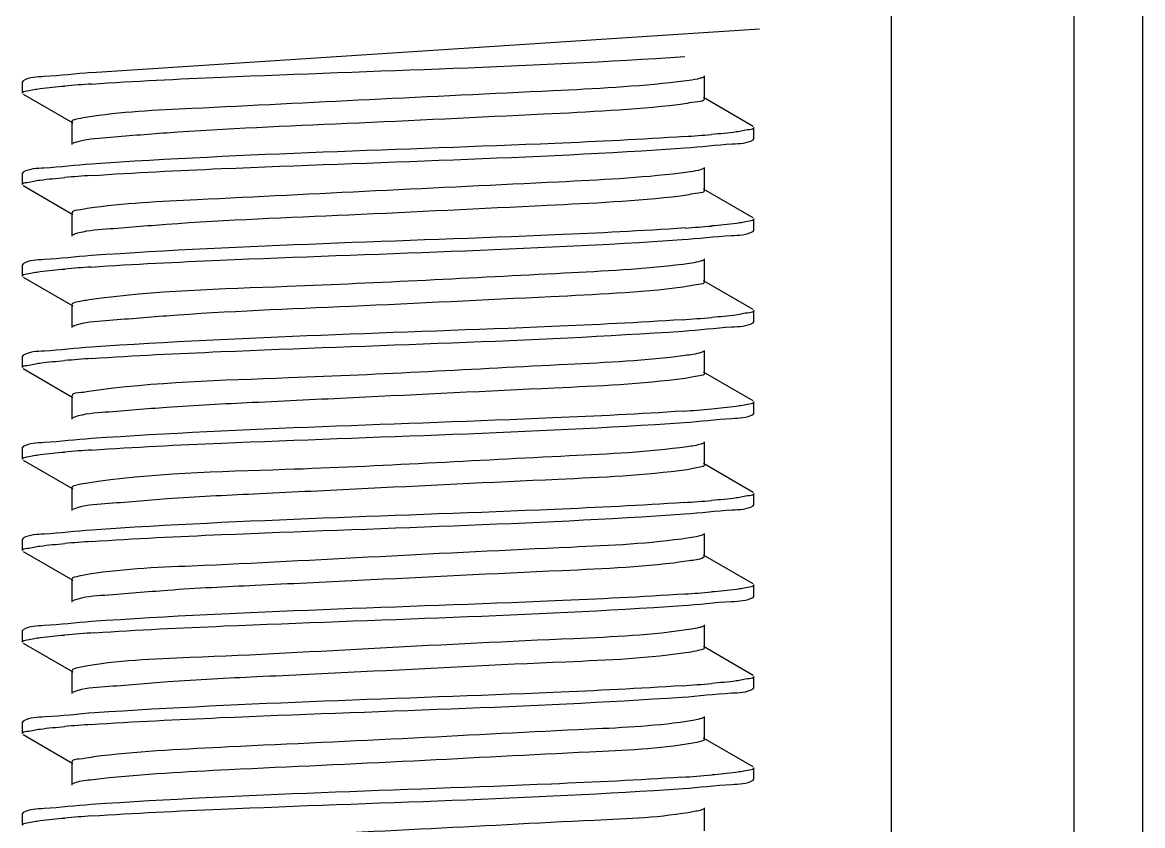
# Model space of a CAD drawing. Extents: x 27938 to 1507990, y 110129 to 923079.
# Drawn here: x 640766.5 to 641058.2, y 382811.9 to 383020.9 of the extents above; entities that cross this region are included whole.
import ezdxf

# ---------------------------------------------------------------- set-up
doc = ezdxf.new("R2010")
doc.units = 0
doc.header["$LTSCALE"] = 1000
doc.header["$MEASUREMENT"] = 0

msp = doc.modelspace()

# ---------------------------------------------------------------- linework, layer by layer
at = {"linetype": 'Continuous'}
for p, q in [((640992.75, 383675.04), (640992.75, 378934.02)), ((641040.37, 383675.04), (641040.37, 378934.02)), ((641058.23, 383675.04), (641058.23, 378934.02)), ((640784.52, 383007.88), (640958.45, 383019.3)), ((640766.75, 383005.77), (640766.53, 383005.51)), ((640766.53, 383002.53), (640766.53, 383005.51)), ((640766.53, 383002.53), (640766.53, 383005.51)), ((640944.14, 383001.04), (640944.14, 383007)), ((640766.75, 383002.27), (640779.68, 382994.79)), ((640956.8, 382993.86), (640943.88, 383001.35)), ((640779.42, 382995.09), (640779.42, 382989.14)), ((640957.03, 382990.63), (640957.03, 382993.6)), ((640957.03, 382990.63), (640957.03, 382993.6)), ((640956.8, 382990.37), (640957.03, 382990.63)), ((640766.75, 382981.96), (640766.53, 382981.7)), ((640944.14, 382977.23), (640944.14, 382983.19)), ((640766.53, 382978.72), (640766.53, 382981.7)), ((640766.53, 382978.72), (640766.53, 382981.7)), ((640766.75, 382978.46), (640779.68, 382970.98)), ((640956.8, 382970.05), (640943.88, 382977.53)), ((640779.42, 382971.28), (640779.42, 382965.33)), ((640957.03, 382966.81), (640957.03, 382969.79)), ((640957.03, 382966.81), (640957.03, 382969.79)), ((640956.8, 382966.55), (640957.03, 382966.81)), ((640944.14, 382953.42), (640944.14, 382959.37)), ((640766.75, 382958.14), (640766.53, 382957.88)), ((640766.53, 382954.91), (640766.53, 382957.88)), ((640766.53, 382954.91), (640766.53, 382957.88)), ((640766.75, 382954.65), (640779.68, 382947.16)), ((640956.8, 382946.24), (640943.88, 382953.72)), ((640779.42, 382947.47), (640779.42, 382941.51)), ((640957.03, 382943), (640957.03, 382945.98)), ((640957.03, 382943), (640957.03, 382945.98)), ((640956.8, 382942.74), (640957.03, 382943)), ((640944.14, 382929.61), (640944.14, 382935.56)), ((640766.75, 382934.33), (640766.53, 382934.07)), ((640766.53, 382931.09), (640766.53, 382934.07)), ((640766.53, 382931.09), (640766.53, 382934.07)), ((640766.75, 382930.83), (640779.68, 382923.35)), ((640956.8, 382922.43), (640943.88, 382929.91)), ((640779.42, 382923.65), (640779.42, 382917.7)), ((640957.03, 382919.19), (640957.03, 382922.16)), ((640780.12, 382918.2), (640779.68, 382918)), ((640956.8, 382918.93), (640957.03, 382919.19)), ((640766.75, 382910.52), (640766.53, 382910.26)), ((640766.53, 382907.28), (640766.53, 382910.26)), ((640766.53, 382907.28), (640766.53, 382910.26)), ((640944.14, 382905.79), (640944.14, 382911.75)), ((640766.75, 382907.02), (640779.68, 382899.54)), ((640956.8, 382898.61), (640943.88, 382906.1)), ((640779.42, 382899.84), (640779.42, 382893.89)), ((640957.03, 382895.38), (640957.03, 382898.35)), ((640957.03, 382895.38), (640957.03, 382898.35)), ((640780.07, 382894.36), (640779.68, 382894.19)), ((640956.8, 382895.11), (640957.03, 382895.38)), ((640766.75, 382886.71), (640766.53, 382886.45)), ((640766.53, 382883.47), (640766.53, 382886.45)), ((640766.53, 382883.47), (640766.53, 382886.45)), ((640944.14, 382881.98), (640944.14, 382887.93)), ((640766.75, 382883.21), (640779.68, 382875.73)), ((640956.8, 382874.8), (640943.88, 382882.28)), ((640779.42, 382876.03), (640779.42, 382870.07)), ((640957.03, 382871.56), (640957.03, 382874.54)), ((640957.03, 382871.56), (640957.03, 382874.54)), ((640956.8, 382871.3), (640957.03, 382871.56)), ((640780.03, 382870.54), (640779.68, 382870.38)), ((640766.75, 382862.89), (640766.53, 382862.63)), ((640766.53, 382859.66), (640766.53, 382862.63)), ((640766.53, 382859.66), (640766.53, 382862.63)), ((640944.14, 382858.17), (640944.14, 382864.12)), ((640766.75, 382859.4), (640779.68, 382851.91)), ((640956.8, 382850.99), (640943.88, 382858.47)), ((640779.42, 382852.21), (640779.42, 382846.26)), ((640957.03, 382847.75), (640957.03, 382850.73)), ((640957.03, 382847.75), (640957.03, 382850.73)), ((640956.8, 382847.49), (640957.03, 382847.75)), ((640779.99, 382846.71), (640779.68, 382846.56)), ((640766.75, 382839.08), (640766.53, 382838.82)), ((640944.14, 382834.36), (640944.14, 382840.31)), ((640766.53, 382835.84), (640766.53, 382838.82)), ((640766.53, 382835.84), (640766.53, 382838.82)), ((640766.75, 382835.58), (640779.68, 382828.1)), ((640956.8, 382827.17), (640943.88, 382834.66)), ((640779.42, 382828.4), (640779.42, 382822.45)), ((640957.03, 382823.94), (640957.03, 382826.91)), ((640957.03, 382823.94), (640957.03, 382826.91)), ((640956.8, 382823.68), (640957.03, 382823.94)), ((640944.14, 382810.54), (640944.14, 382816.5)), ((640766.75, 382815.27), (640766.53, 382815.01)), ((640766.53, 382812.03), (640766.53, 382815.01)), ((640766.53, 382812.03), (640766.53, 382815.01))]:
    msp.add_line(p, q, dxfattribs=at)
for centre, radius, start, end in [((640811.89, 382596.07), 409.75, 93.8309, 94.8034), ((640911.68, 383399.81), 409.49, 273.831, 274.805), ((640811.8, 382573.36), 408.64, 93.8384, 94.8035), ((640911.8, 383374.61), 408.1, 273.8416, 274.804), ((640811.81, 382549.48), 408.71, 93.8379, 94.8036), ((640910.72, 383364.29), 421.63, 273.7501, 274.8057), ((640811.91, 382524.47), 409.9, 93.83, 94.8034), ((640911.13, 383335.31), 416.44, 273.7834, 274.8062), ((640811.93, 382500.38), 410.18, 93.8281, 94.8033), ((640911.46, 383307.38), 412.32, 273.8111, 274.8058), ((640811.89, 382476.98), 409.77, 93.8308, 94.8034), ((640911.68, 383280.82), 409.56, 273.8305, 274.805), ((640812.93, 382440.16), 422.82, 93.743, 94.805), ((640910.84, 383267.53), 420.12, 273.7591, 274.8063), ((640811.81, 382430.47), 408.65, 93.8383, 94.8036), ((640910.7, 383245.4), 421.81, 273.7489, 274.8056), ((640811.9, 382405.43), 409.88, 93.8301, 94.8034)]:
    msp.add_arc(centre, radius, start, end, dxfattribs=at)
for points, knots in [([(640784.52, 383004.9), (640795.79, 383005.67), (640847.3, 383008.15), (640898.87, 383009.34), (640939.04, 383012.07)], [0, 0, 0, 0, 0.219207, 1, 1, 1, 1]), ([(640784.54, 383007.88), (640780.42, 383007.6), (640774.65, 383006.8), (640768.36, 383006.69), (640766.76, 383005.77)], [0, 0, 0, 0, 0.690341, 1, 1, 1, 1]), ([(640937.23, 383005.43), (640926.45, 383004.2), (640899.63, 383002.85), (640857.44, 383000.9), (640816.85, 382998.75), (640792.11, 382997.66), (640782.93, 382996.2)], [0, 0, 0, 0, 0.210492, 0.520764, 0.819615, 1, 1, 1, 1]), ([(640943.88, 383006.7), (640943.62, 383006.55), (640941.43, 383005.88), (640939.18, 383005.66), (640937.23, 383005.43)], [0, 0, 0, 0, 0.130925, 1, 1, 1, 1]), ([(640766.53, 383002.53), (640766.53, 383002.97), (640768.81, 383003.25), (640769.97, 383003.57), (640771.13, 383003.72)], [0, 0, 0, 0, 0.271512, 1, 1, 1, 1]), ([(640937.23, 382999.48), (640925.61, 382998.15), (640896.82, 382996.8), (640852.47, 382994.57), (640814.44, 382993.08), (640790.98, 382991.11), (640782.96, 382990.51), (640780.35, 382989.71)], [0, 0, 0, 0, 0.223118, 0.549331, 0.848052, 0.947905, 1, 1, 1, 1]), ([(640944.14, 383001.04), (640944.14, 383000.41), (640940.63, 383000.17), (640938.96, 382999.68), (640937.23, 382999.48)], [0, 0, 0, 0, 0.268344, 1, 1, 1, 1]), ([(640782.93, 382996.2), (640782.05, 382996.06), (640781.1, 382995.83), (640779.42, 382995.44), (640779.42, 382995.09)], [0, 0, 0, 0, 0.719855, 1, 1, 1, 1]), ([(640957.03, 382993.6), (640957.03, 382993.17), (640954.76, 382992.89), (640953.61, 382992.57), (640952.47, 382992.43)], [0, 0, 0, 0, 0.27162, 1, 1, 1, 1]), ([(640939.04, 382991.24), (640927.76, 382990.47), (640876.26, 382987.99), (640824.68, 382986.8), (640784.52, 382984.06)], [0, 0, 0, 0, 0.219225, 1, 1, 1, 1]), ([(640780.35, 382989.71), (640780.22, 382989.67), (640779.99, 382989.59), (640779.77, 382989.49), (640779.68, 382989.44)], [0, 0, 0, 0, 0.565422, 1, 1, 1, 1]), ([(640784.45, 382981.08), (640795.74, 382981.85), (640847.3, 382984.34), (640898.92, 382985.52), (640939.14, 382988.27)], [0, 0, 0, 0, 0.219144, 1, 1, 1, 1]), ([(640939.14, 382988.27), (640943.23, 382988.54), (640948.96, 382989.34), (640955.21, 382989.45), (640956.8, 382990.37)], [0, 0, 0, 0, 0.690204, 1, 1, 1, 1]), ([(640784.52, 382984.06), (640780.41, 382983.78), (640774.64, 382982.99), (640768.36, 382982.88), (640766.76, 382981.96)], [0, 0, 0, 0, 0.690315, 1, 1, 1, 1]), ([(640943.88, 382982.88), (640943.64, 382982.75), (640941.67, 382982.12), (640939.63, 382981.91), (640937.87, 382981.7)], [0, 0, 0, 0, 0.133703, 1, 1, 1, 1]), ([(640766.53, 382978.72), (640766.53, 382979.15), (640768.81, 382979.44), (640769.96, 382979.75), (640771.11, 382979.9)], [0, 0, 0, 0, 0.271571, 1, 1, 1, 1]), ([(640937.87, 382981.7), (640927.35, 382980.43), (640900.86, 382979.11), (640858.9, 382977.14), (640818, 382975.02), (640792.89, 382973.88), (640783.43, 382972.47)], [0, 0, 0, 0, 0.205418, 0.513768, 0.814544, 1, 1, 1, 1]), ([(640944.14, 382977.23), (640944.14, 382976.65), (640940.98, 382976.37), (640939.44, 382975.93), (640937.87, 382975.74)], [0, 0, 0, 0, 0.269649, 1, 1, 1, 1]), ([(640937.87, 382975.74), (640926.36, 382974.36), (640897.52, 382973.04), (640852.95, 382970.76), (640814.54, 382969.29), (640790.9, 382967.27), (640782.84, 382966.7), (640780.26, 382965.87)], [0, 0, 0, 0, 0.220204, 0.547586, 0.848383, 0.94851, 1, 1, 1, 1]), ([(640783.43, 382972.47), (640782.84, 382972.38), (640781.71, 382972.05), (640779.42, 382972.09), (640779.42, 382971.28)], [0, 0, 0, 0, 0.421018, 1, 1, 1, 1]), ([(640939.14, 382967.43), (640927.86, 382966.66), (640876.29, 382964.18), (640824.67, 382962.99), (640784.45, 382960.25)], [0, 0, 0, 0, 0.219059, 1, 1, 1, 1]), ([(640957.03, 382969.79), (640957.03, 382969.36), (640954.76, 382969.07), (640953.61, 382968.76), (640952.47, 382968.61)], [0, 0, 0, 0, 0.271621, 1, 1, 1, 1]), ([(640780.26, 382965.87), (640780.15, 382965.83), (640779.95, 382965.76), (640779.76, 382965.67), (640779.68, 382965.63)], [0, 0, 0, 0, 0.559972, 1, 1, 1, 1]), ([(640784.45, 382957.27), (640795.64, 382958.03), (640846.92, 382960.5), (640898.26, 382961.72), (640938.3, 382964.4)], [0, 0, 0, 0, 0.218315, 1, 1, 1, 1]), ([(640938.3, 382964.4), (640942.58, 382964.68), (640948.59, 382965.51), (640955.14, 382965.6), (640956.8, 382966.55)], [0, 0, 0, 0, 0.691064, 1, 1, 1, 1]), ([(640784.45, 382960.25), (640780.35, 382959.97), (640774.61, 382959.17), (640768.35, 382959.06), (640766.76, 382958.14)], [0, 0, 0, 0, 0.690246, 1, 1, 1, 1]), ([(640943.88, 382959.07), (640943.66, 382958.95), (640941.9, 382958.36), (640940.07, 382958.16), (640938.49, 382957.96)], [0, 0, 0, 0, 0.136714, 1, 1, 1, 1]), ([(640766.53, 382954.91), (640766.53, 382955.34), (640768.81, 382955.63), (640769.96, 382955.94), (640771.11, 382956.09)], [0, 0, 0, 0, 0.271569, 1, 1, 1, 1]), ([(640938.49, 382957.96), (640928.23, 382956.66), (640893.86, 382955.03), (640842.41, 382952.12), (640801.03, 382951.13), (640783.95, 382948.73)], [0, 0, 0, 0, 0.200359, 0.665926, 1, 1, 1, 1]), ([(640944.14, 382953.42), (640944.14, 382952.89), (640941.31, 382952.58), (640939.91, 382952.19), (640938.49, 382952.01)], [0, 0, 0, 0, 0.271205, 1, 1, 1, 1]), ([(640938.49, 382952.01), (640927.1, 382950.57), (640898.23, 382949.29), (640853.47, 382946.96), (640814.68, 382945.51), (640790.85, 382943.44), (640782.74, 382942.89), (640780.19, 382942.03)], [0, 0, 0, 0, 0.217121, 0.545559, 0.848485, 0.948981, 1, 1, 1, 1]), ([(640783.95, 382948.73), (640782.81, 382948.57), (640781.64, 382948.27), (640779.42, 382947.9), (640779.42, 382947.47)], [0, 0, 0, 0, 0.725085, 1, 1, 1, 1]), ([(640957.03, 382945.98), (640957.03, 382945.54), (640954.69, 382945.26), (640953.52, 382944.93), (640952.34, 382944.78)], [0, 0, 0, 0, 0.271165, 1, 1, 1, 1]), ([(640780.19, 382942.03), (640780.09, 382942), (640779.92, 382941.93), (640779.75, 382941.86), (640779.68, 382941.81)], [0, 0, 0, 0, 0.555073, 1, 1, 1, 1]), ([(640938.3, 382943.56), (640926.97, 382942.8), (640875.69, 382940.34), (640824.35, 382939.15), (640784.45, 382936.43)], [0, 0, 0, 0, 0.221032, 1, 1, 1, 1]), ([(640938.61, 382940.6), (640942.82, 382940.89), (640948.72, 382941.71), (640955.16, 382941.8), (640956.8, 382942.74)], [0, 0, 0, 0, 0.69076, 1, 1, 1, 1]), ([(640784.53, 382933.46), (640795.75, 382934.23), (640847.11, 382936.7), (640898.53, 382937.91), (640938.61, 382940.6)], [0, 0, 0, 0, 0.218794, 1, 1, 1, 1]), ([(640784.45, 382936.43), (640780.36, 382936.16), (640774.61, 382935.36), (640768.35, 382935.25), (640766.76, 382934.33)], [0, 0, 0, 0, 0.690251, 1, 1, 1, 1]), ([(640943.88, 382935.26), (640943.68, 382935.14), (640942.11, 382934.61), (640940.48, 382934.41), (640939.08, 382934.22)], [0, 0, 0, 0, 0.139964, 1, 1, 1, 1]), ([(640766.53, 382931.09), (640766.53, 382931.53), (640768.82, 382931.81), (640769.97, 382932.13), (640771.13, 382932.28)], [0, 0, 0, 0, 0.271503, 1, 1, 1, 1]), ([(640939.08, 382934.22), (640928.94, 382932.87), (640894.45, 382931.28), (640842.77, 382928.29), (640801.01, 382927.36), (640783.79, 382924.89)], [0, 0, 0, 0, 0.197233, 0.664604, 1, 1, 1, 1]), ([(640944.14, 382929.61), (640944.14, 382929.13), (640941.63, 382928.78), (640940.35, 382928.44), (640939.08, 382928.27)], [0, 0, 0, 0, 0.272967, 1, 1, 1, 1]), ([(640939.08, 382928.27), (640927.82, 382926.77), (640898.95, 382925.51), (640861.41, 382923.64), (640827.77, 382922.04), (640806.18, 382921), (640790.83, 382919.6), (640782.66, 382919.09), (640780.12, 382918.2)], [0, 0, 0, 0, 0.213883, 0.543283, 0.707942, 0.848388, 0.949336, 1, 1, 1, 1]), ([(640783.79, 382924.89), (640783.16, 382924.8), (640781.92, 382924.45), (640779.42, 382924.53), (640779.42, 382923.65)], [0, 0, 0, 0, 0.42179, 1, 1, 1, 1]), ([(640957.03, 382922.16), (640957.03, 382921.73), (640954.73, 382921.45), (640953.57, 382921.13), (640952.41, 382920.98)], [0, 0, 0, 0, 0.27139, 1, 1, 1, 1]), ([(640938.61, 382919.77), (640927.31, 382919.01), (640875.95, 382916.54), (640824.53, 382915.35), (640784.53, 382912.63)], [0, 0, 0, 0, 0.220239, 1, 1, 1, 1]), ([(640938.86, 382916.81), (640943.02, 382917.09), (640948.84, 382917.9), (640955.18, 382918), (640956.8, 382918.93)], [0, 0, 0, 0, 0.690501, 1, 1, 1, 1]), ([(640784.54, 382909.65), (640795.8, 382910.42), (640847.24, 382912.89), (640898.74, 382914.09), (640938.86, 382916.81)], [0, 0, 0, 0, 0.219088, 1, 1, 1, 1]), ([(640784.53, 382912.63), (640780.41, 382912.35), (640774.64, 382911.55), (640768.36, 382911.44), (640766.76, 382910.52)], [0, 0, 0, 0, 0.690324, 1, 1, 1, 1]), ([(640939.64, 382910.49), (640929.49, 382909.06), (640894.5, 382907.53), (640842.41, 382904.33), (640800.17, 382903.66), (640783.03, 382900.97)], [0, 0, 0, 0, 0.195888, 0.668212, 1, 1, 1, 1]), ([(640943.88, 382911.45), (640943.7, 382911.34), (640942.32, 382910.85), (640940.87, 382910.66), (640939.64, 382910.49)], [0, 0, 0, 0, 0.143518, 1, 1, 1, 1]), ([(640766.53, 382907.28), (640766.53, 382907.72), (640768.82, 382908), (640769.98, 382908.32), (640771.13, 382908.47)], [0, 0, 0, 0, 0.27149, 1, 1, 1, 1]), ([(640939.64, 382904.53), (640928.52, 382902.97), (640899.66, 382901.76), (640862.05, 382899.86), (640828.12, 382898.24), (640806.3, 382897.2), (640790.82, 382895.77), (640782.6, 382895.29), (640780.07, 382894.36)], [0, 0, 0, 0, 0.210506, 0.540786, 0.706621, 0.84812, 0.949594, 1, 1, 1, 1]), ([(640944.14, 382905.79), (640944.14, 382905.36), (640941.93, 382904.99), (640940.77, 382904.69), (640939.64, 382904.53)], [0, 0, 0, 0, 0.275042, 1, 1, 1, 1]), ([(640783.03, 382900.97), (640782.12, 382900.82), (640781.15, 382900.59), (640779.42, 382900.2), (640779.42, 382899.84)], [0, 0, 0, 0, 0.720573, 1, 1, 1, 1]), ([(640957.03, 382898.35), (640957.03, 382897.92), (640954.75, 382897.63), (640953.6, 382897.32), (640952.45, 382897.17)], [0, 0, 0, 0, 0.271542, 1, 1, 1, 1]), ([(640938.86, 382895.97), (640927.58, 382895.21), (640876.14, 382892.73), (640824.64, 382891.54), (640784.54, 382888.81)], [0, 0, 0, 0, 0.219626, 1, 1, 1, 1]), ([(640939.04, 382893.01), (640943.15, 382893.29), (640948.92, 382894.09), (640955.2, 382894.19), (640956.8, 382895.11)], [0, 0, 0, 0, 0.690315, 1, 1, 1, 1]), ([(640784.52, 382885.84), (640795.79, 382886.6), (640847.3, 382889.08), (640898.87, 382890.28), (640939.04, 382893.01)], [0, 0, 0, 0, 0.219207, 1, 1, 1, 1]), ([(640784.54, 382888.81), (640780.43, 382888.54), (640774.65, 382887.74), (640768.36, 382887.63), (640766.76, 382886.71)], [0, 0, 0, 0, 0.690341, 1, 1, 1, 1]), ([(640940.16, 382886.75), (640929.98, 382885.23), (640903.05, 382884.07), (640859.9, 382881.94), (640817.55, 382879.62), (640791.58, 382878.7), (640782.19, 382877.01)], [0, 0, 0, 0, 0.195054, 0.509751, 0.81902, 1, 1, 1, 1]), ([(640943.88, 382887.63), (640943.48, 382887.4), (640942.21, 382887.1), (640940.97, 382886.87), (640940.16, 382886.75)], [0, 0, 0, 0, 0.361946, 1, 1, 1, 1]), ([(640766.53, 382883.47), (640766.53, 382883.9), (640768.82, 382884.19), (640769.97, 382884.5), (640771.13, 382884.65)], [0, 0, 0, 0, 0.271511, 1, 1, 1, 1]), ([(640940.16, 382880.8), (640929.21, 382879.16), (640900.37, 382878.02), (640862.72, 382876.07), (640828.49, 382874.44), (640806.44, 382873.41), (640790.84, 382871.94), (640782.54, 382871.49), (640780.03, 382870.54)], [0, 0, 0, 0, 0.207, 0.538089, 0.705109, 0.8477, 0.949766, 1, 1, 1, 1]), ([(640944.14, 382881.98), (640944.14, 382881.85), (640942.77, 382880.9), (640941.42, 382880.99), (640940.16, 382880.8)], [0, 0, 0, 0, 0.092175, 1, 1, 1, 1]), ([(640782.19, 382877.01), (640781.49, 382876.89), (640780.71, 382876.71), (640779.42, 382876.31), (640779.42, 382876.03)], [0, 0, 0, 0, 0.714305, 1, 1, 1, 1]), ([(640957.03, 382874.54), (640957.03, 382874.11), (640954.76, 382873.82), (640953.61, 382873.51), (640952.47, 382873.36)], [0, 0, 0, 0, 0.271618, 1, 1, 1, 1]), ([(640939.04, 382872.17), (640927.76, 382871.4), (640876.25, 382868.92), (640824.68, 382867.73), (640784.52, 382865)], [0, 0, 0, 0, 0.219234, 1, 1, 1, 1]), ([(640938.38, 382869.15), (640942.65, 382869.44), (640948.62, 382870.26), (640955.14, 382870.35), (640956.8, 382871.3)], [0, 0, 0, 0, 0.690986, 1, 1, 1, 1]), ([(640785.33, 382862.08), (640796.56, 382862.83), (640847.58, 382865.27), (640898.66, 382866.49), (640938.38, 382869.15)], [0, 0, 0, 0, 0.220435, 1, 1, 1, 1]), ([(640784.52, 382865), (640780.41, 382864.72), (640774.64, 382863.92), (640768.36, 382863.81), (640766.76, 382862.89)], [0, 0, 0, 0, 0.690316, 1, 1, 1, 1]), ([(640940.65, 382863.01), (640930.56, 382861.4), (640903.48, 382860.32), (640860, 382858.14), (640817.31, 382855.74), (640791.16, 382854.92), (640781.83, 382853.13)], [0, 0, 0, 0, 0.192604, 0.509424, 0.820982, 1, 1, 1, 1]), ([(640943.88, 382863.82), (640943.52, 382863.62), (640942.43, 382863.33), (640941.35, 382863.13), (640940.65, 382863.01)], [0, 0, 0, 0, 0.367593, 1, 1, 1, 1]), ([(640766.53, 382859.66), (640766.53, 382860.1), (640768.88, 382860.38), (640770.06, 382860.7), (640771.24, 382860.85)], [0, 0, 0, 0, 0.271089, 1, 1, 1, 1]), ([(640940.65, 382857.06), (640929.87, 382855.34), (640901.07, 382854.29), (640863.39, 382852.28), (640828.89, 382850.65), (640806.6, 382849.61), (640790.87, 382848.11), (640782.5, 382847.69), (640779.99, 382846.71)], [0, 0, 0, 0, 0.203373, 0.535211, 0.703427, 0.847147, 0.949865, 1, 1, 1, 1]), ([(640944.14, 382858.17), (640944.14, 382857.82), (640942.47, 382857.43), (640941.53, 382857.2), (640940.65, 382857.06)], [0, 0, 0, 0, 0.280331, 1, 1, 1, 1]), ([(640781.83, 382853.13), (640781.22, 382853.02), (640780.52, 382852.86), (640779.42, 382852.47), (640779.42, 382852.21)], [0, 0, 0, 0, 0.710691, 1, 1, 1, 1]), ([(640957.03, 382850.73), (640957.03, 382850.29), (640954.71, 382850.01), (640953.54, 382849.69), (640952.37, 382849.54)], [0, 0, 0, 0, 0.271257, 1, 1, 1, 1]), ([(640938.38, 382848.31), (640927.17, 382847.56), (640876.16, 382845.11), (640825.08, 382843.89), (640785.33, 382841.24)], [0, 0, 0, 0, 0.219935, 1, 1, 1, 1]), ([(640784.45, 382838.21), (640795.63, 382838.97), (640846.91, 382841.44), (640898.25, 382842.66), (640938.28, 382845.33)], [0, 0, 0, 0, 0.218297, 1, 1, 1, 1]), ([(640938.28, 382845.33), (640942.57, 382845.62), (640948.58, 382846.45), (640955.14, 382846.53), (640956.8, 382847.49)], [0, 0, 0, 0, 0.691075, 1, 1, 1, 1]), ([(640785.33, 382841.24), (640781.03, 382840.96), (640775, 382840.12), (640768.43, 382840.04), (640766.76, 382839.08)], [0, 0, 0, 0, 0.691141, 1, 1, 1, 1]), ([(640941.11, 382839.28), (640932.24, 382837.76), (640907.9, 382836.76), (640867.66, 382834.55), (640825.25, 382832.63), (640798.09, 382831.26), (640787.05, 382830.05)], [0, 0, 0, 0, 0.175014, 0.471824, 0.784132, 1, 1, 1, 1]), ([(640943.88, 382840.01), (640943.57, 382839.83), (640942.63, 382839.57), (640941.7, 382839.38), (640941.11, 382839.28)], [0, 0, 0, 0, 0.373885, 1, 1, 1, 1]), ([(640766.53, 382835.84), (640766.53, 382836.28), (640768.81, 382836.56), (640769.96, 382836.87), (640771.11, 382837.02)], [0, 0, 0, 0, 0.271572, 1, 1, 1, 1]), ([(640941.11, 382833.32), (640932.24, 382831.8), (640907.9, 382830.8), (640867.66, 382828.59), (640825.25, 382826.68), (640798.09, 382825.3), (640787.05, 382824.09)], [0, 0, 0, 0, 0.175014, 0.471824, 0.784132, 1, 1, 1, 1]), ([(640944.14, 382834.36), (640944.14, 382834.05), (640942.72, 382833.65), (640941.88, 382833.46), (640941.11, 382833.32)], [0, 0, 0, 0, 0.283723, 1, 1, 1, 1]), ([(640787.05, 382830.05), (640785.14, 382829.84), (640783.32, 382829.28), (640779.41, 382829.1), (640779.42, 382828.4)], [0, 0, 0, 0, 0.732819, 1, 1, 1, 1]), ([(640938.28, 382824.5), (640926.96, 382823.74), (640875.68, 382821.28), (640824.34, 382820.09), (640784.45, 382817.37)], [0, 0, 0, 0, 0.22106, 1, 1, 1, 1]), ([(640957.03, 382826.91), (640957.03, 382826.47), (640954.69, 382826.19), (640953.52, 382825.87), (640952.34, 382825.72)], [0, 0, 0, 0, 0.271157, 1, 1, 1, 1]), ([(640787.05, 382824.09), (640786.13, 382823.99), (640783.68, 382823.62), (640781.04, 382823.54), (640779.68, 382822.75)], [0, 0, 0, 0, 0.371801, 1, 1, 1, 1]), ([(640784.52, 382814.4), (640795.75, 382815.16), (640847.1, 382817.64), (640898.52, 382818.84), (640938.6, 382821.54)], [0, 0, 0, 0, 0.218782, 1, 1, 1, 1]), ([(640938.6, 382821.54), (640942.81, 382821.82), (640948.72, 382822.64), (640955.16, 382822.73), (640956.8, 382823.68)], [0, 0, 0, 0, 0.69077, 1, 1, 1, 1]), ([(640784.45, 382817.37), (640780.36, 382817.09), (640774.61, 382816.3), (640768.35, 382816.19), (640766.76, 382815.27)], [0, 0, 0, 0, 0.690248, 1, 1, 1, 1]), ([(640943.88, 382816.19), (640943.61, 382816.04), (640942.82, 382815.8), (640942.04, 382815.63), (640941.54, 382815.54)], [0, 0, 0, 0, 0.380929, 1, 1, 1, 1]), ([(640766.53, 382812.03), (640766.53, 382812.46), (640768.82, 382812.75), (640769.97, 382813.06), (640771.13, 382813.21)], [0, 0, 0, 0, 0.271504, 1, 1, 1, 1]), ([(640941.54, 382815.54), (640932.96, 382813.96), (640909, 382813.05), (640869.12, 382810.78), (640826.52, 382808.89), (640799.05, 382807.49), (640787.76, 382806.31)], [0, 0, 0, 0, 0.169916, 0.464788, 0.779028, 1, 1, 1, 1])]:
    msp.add_open_spline(points, degree=3, knots=knots, dxfattribs=at)
for points in [[(640771.13, 383003.72), (640773.27, 383003.99), (640775.43, 383004.19), (640777.58, 383004.38)], [(640952.47, 382992.43), (640950.31, 382992.14), (640948.15, 382991.94), (640945.98, 382991.76)], [(640771.11, 382979.9), (640773.26, 382980.18), (640775.42, 382980.38), (640777.59, 382980.56)], [(640952.47, 382968.61), (640950.31, 382968.33), (640948.14, 382968.13), (640945.97, 382967.95)], [(640771.11, 382956.09), (640773.26, 382956.37), (640775.42, 382956.57), (640777.59, 382956.75)], [(640952.34, 382944.78), (640950.25, 382944.51), (640948.15, 382944.32), (640946.04, 382944.14)], [(640771.13, 382932.28), (640773.27, 382932.56), (640775.43, 382932.76), (640777.58, 382932.94)], [(640952.41, 382920.98), (640950.29, 382920.7), (640948.15, 382920.51), (640946.02, 382920.32)], [(640771.13, 382908.47), (640773.27, 382908.74), (640775.43, 382908.94), (640777.58, 382909.13)], [(640952.45, 382897.17), (640950.31, 382896.89), (640948.15, 382896.69), (640946, 382896.51)], [(640771.13, 382884.65), (640773.27, 382884.93), (640775.43, 382885.13), (640777.58, 382885.31)], [(640952.47, 382873.36), (640950.31, 382873.08), (640948.15, 382872.88), (640945.98, 382872.7)], [(640771.24, 382860.85), (640773.32, 382861.12), (640775.42, 382861.32), (640777.51, 382861.49)], [(640952.37, 382849.54), (640950.27, 382849.26), (640948.15, 382849.07), (640946.04, 382848.89)], [(640771.11, 382837.02), (640773.26, 382837.3), (640775.42, 382837.5), (640777.59, 382837.69)], [(640952.34, 382825.72), (640950.25, 382825.45), (640948.15, 382825.25), (640946.04, 382825.08)], [(640771.13, 382813.21), (640773.27, 382813.49), (640775.43, 382813.69), (640777.58, 382813.87)]]:
    msp.add_open_spline(points, degree=3, dxfattribs=at)

doc.saveas('drawing.dxf')
